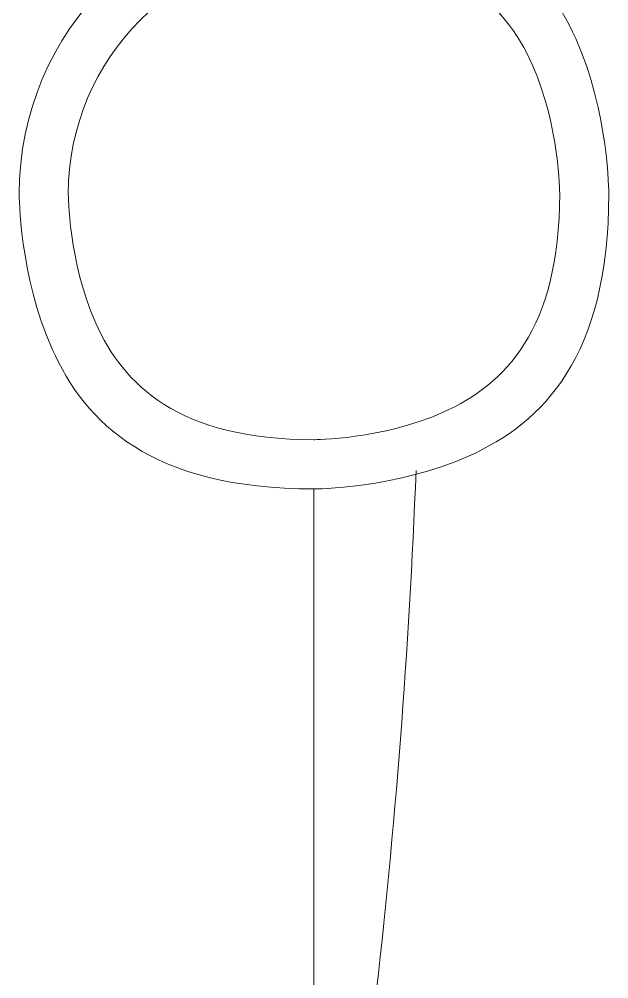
# Model space of a CAD drawing. Header units: millimetres. Extents: x 214 to 1190, y -192 to 1092.
# Drawn here: x 1042.9997 to 1043.01172, y 68.6887 to 68.70826 of the extents above; entities that cross this region are included whole.
import ezdxf

# ---------------------------------------------------------------- set-up
doc = ezdxf.new("R2010")
doc.units = ezdxf.units.MM
doc.layers.add('I-ARQ', color=8, linetype='Continuous', lineweight=0)

msp = doc.modelspace()

# ---------------------------------------------------------------- linework, layer by layer
at = {"layer": 'I-ARQ', "lineweight": 5}
for points in [[(1043.005713, 68.710708), (1043.002393, 68.710708), (1042.999702, 68.708017), (1042.999702, 68.704697), (1042.999702, 68.704697), (1042.999702, 68.701378), (1043.002393, 68.698685), (1043.005713, 68.698685), (1043.005713, 68.698685), (1043.009034, 68.698685), (1043.011725, 68.701378), (1043.011725, 68.704697), (1043.011725, 68.704697), (1043.011725, 68.708017), (1043.009034, 68.710708), (1043.005713, 68.710708)], [(1043.005713, 68.709706), (1043.002947, 68.709706), (1043.000704, 68.707464), (1043.000704, 68.704697), (1043.000704, 68.704697), (1043.000704, 68.701931), (1043.002947, 68.699688), (1043.005713, 68.699688), (1043.005713, 68.699688), (1043.00848, 68.699688), (1043.010723, 68.701931), (1043.010723, 68.704697), (1043.010723, 68.704697), (1043.010723, 68.707464), (1043.00848, 68.709706), (1043.005713, 68.709706)]]:
    msp.add_open_spline(points, degree=3, knots=[0, 0, 0, 0, 0.25, 0.25, 0.25, 0.375, 0.5, 0.5, 0.5, 0.625, 0.75, 0.75, 0.75, 0.875, 1, 1, 1, 1], dxfattribs=at)
for points in [[(1043.006951, 68.688131), (1043.00737, 68.691761), (1043.007652, 68.695406), (1043.007794, 68.699057)], [(1043.005713, 68.688232), (1043.005713, 68.688232), (1043.005713, 68.698685), (1043.005713, 68.698685)]]:
    msp.add_open_spline(points, degree=3, dxfattribs=at)

doc.saveas('drawing.dxf')
